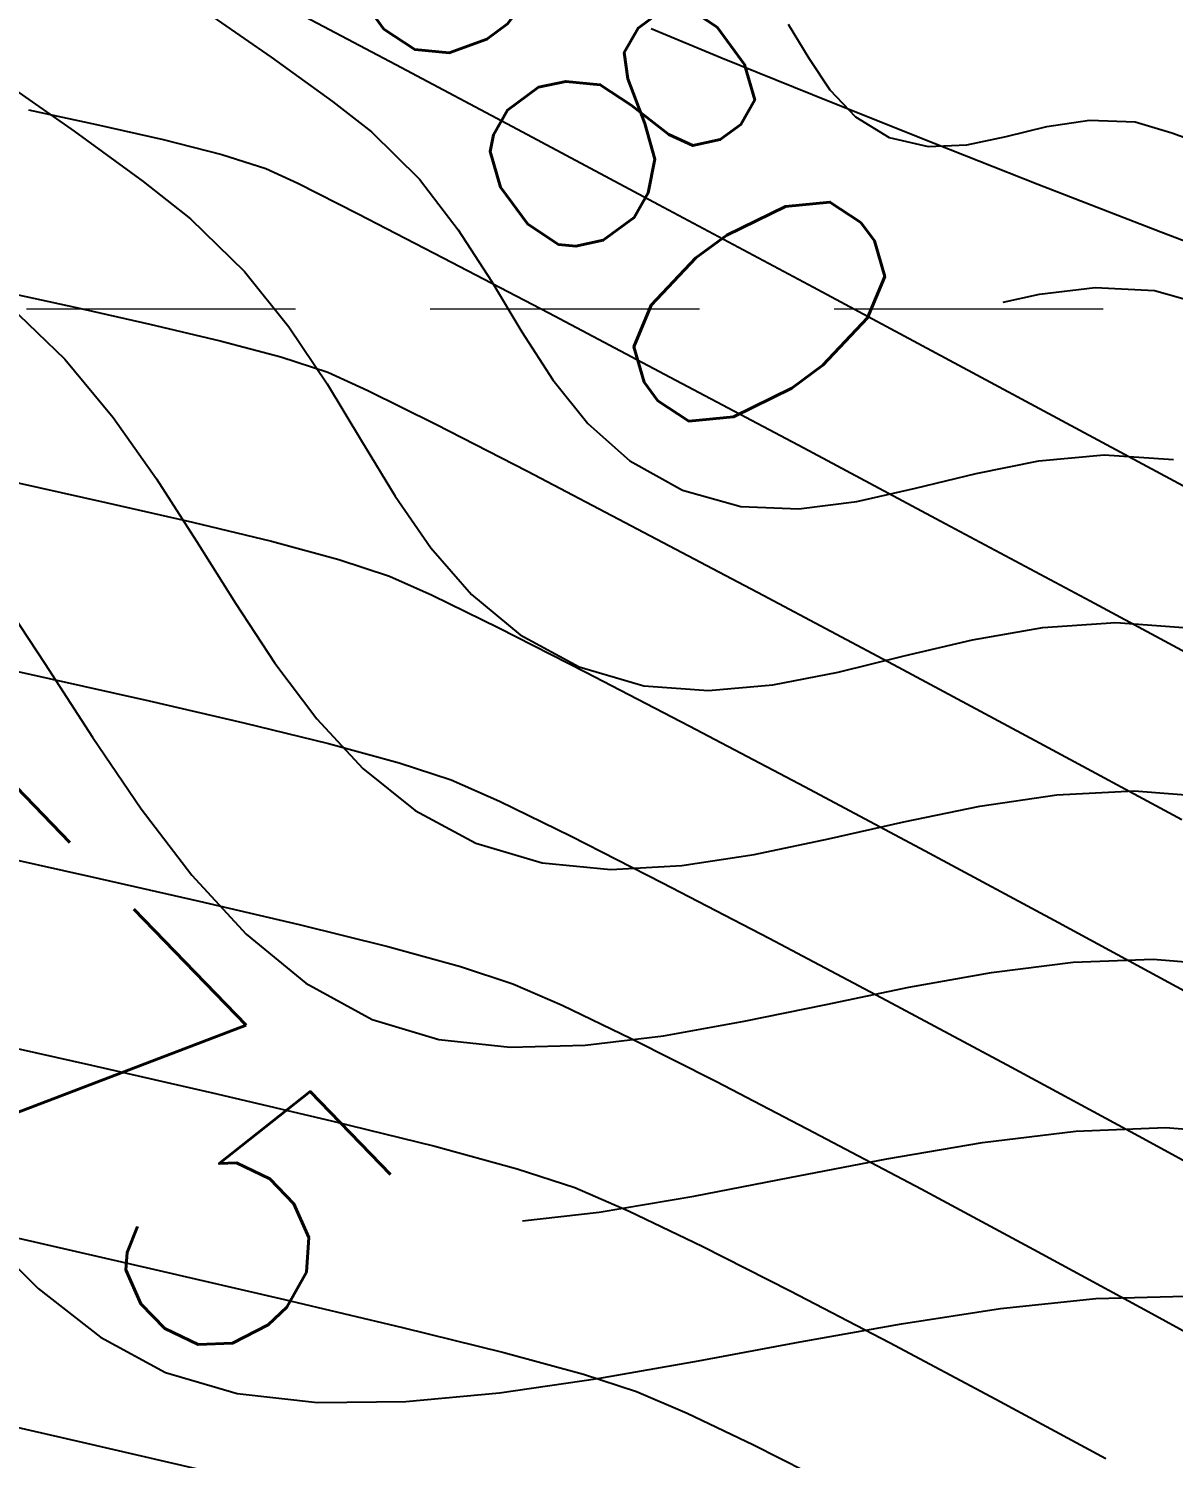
# Model space of a CAD drawing. Header units: inches. Extents: x 2547543 to 2548696, y 7125653 to 7126375.
# Drawn here: x 2547903.62 to 2547920.62, y 7125871.3 to 7125892.54 of the extents above; entities that cross this region are included whole.
import ezdxf

# ---------------------------------------------------------------- set-up
doc = ezdxf.new("R2010")
doc.units = ezdxf.units.IN
doc.header["$MEASUREMENT"] = 0
doc.linetypes.add('HIDDEN', pattern=[0.375, 0.25, -0.125])
for name, color, linetype in [('CONT-MJR', 6, 'Continuous'), ('CONT-MNR', 14, 'Continuous'), ('GRID', 254, 'HIDDEN'), ('V-TOPO-MAJR-E', 6, 'Continuous'), ('V-TOPO-MINR-E', 14, 'Continuous')]:
    doc.layers.add(name, color=color, linetype=linetype)
doc.styles.add('L80', font='simplex', dxfattribs={"height": 3.2})

msp = doc.modelspace()

# ---------------------------------------------------------------- linework, layer by layer
at = {"layer": 'CONT-MJR', "color": 35}
for points, elevation in [([(2547918.637609455, 7125888.596283348), (2547919.464375208, 7125888.694481457)], 580), ([(2547916.365709901, 7125875.754975338), (2547917.788675614, 7125875.997423543)], 575), ([(2547913.497467881, 7125875.198812639), (2547914.928235275, 7125875.475857926)], 575), ([(2547912.09462387, 7125874.962580813), (2547913.497467881, 7125875.198812639)], 575), ([(2547910.953208116, 7125874.830473962), (2547912.09462387, 7125874.962580813)], 575)]:
    msp.add_lwpolyline(points, dxfattribs=dict(at, elevation=elevation))
at = {"layer": 'CONT-MJR', "color": 35, "extrusion": (-0.05352608115931293, -0.9985664517876247, 0), "elevation": -7252053.533519438}
msp.add_lwpolyline([(2162846.002388732, 580), (2162846.880679986, 580)], dxfattribs=at)
at = {"layer": 'CONT-MJR', "color": 35, "extrusion": (0.2175081281357421, -0.9760585096165525, 0), "elevation": -6401091.189473311}
msp.add_lwpolyline([(4036855.804449054, 580), (4036856.357930745, 580)], dxfattribs=at)
at = {"layer": 'CONT-MJR', "color": 35, "extrusion": (-0.2629679546165255, -0.9648045682130663, 0), "elevation": -7545111.320362398}
msp.add_lwpolyline([(584364.822382549, 580.0000000000009), (584365.4635779168, 580.0000000000009)], dxfattribs=at)
at = {"layer": 'CONT-MJR', "color": 35, "extrusion": (0.1195465043286992, -0.9928286021780338, 0), "elevation": -6770178.840862943}
msp.add_lwpolyline([(3381519.222367124, 575.0000000000009), (3381520.61962809, 575.0000000000009)], dxfattribs=at)
at = {"layer": 'CONT-MJR', "color": 35, "extrusion": (0.0397234243634394, -0.9992107132916672, 0), "elevation": -7019039.730450711}
msp.add_lwpolyline([(2828972.340019019, 575.0000000000009), (2828973.671369277, 575.0000000000009)], dxfattribs=at)
at = {"layer": 'CONT-MJR', "color": 35, "extrusion": (-0.07961553238546526, -0.9968256452374101, 0), "elevation": -7306110.205817044}
msp.add_lwpolyline([(1972502.073865093, 575), (1972503.329994577, 575)], dxfattribs=at)
at = {"layer": 'CONT-MJR', "color": 35, "extrusion": (0.190612005128738, -0.9816654539611761, 0), "elevation": -6509562.610510511}
msp.add_lwpolyline([(3859477.477431518, 575), (3859478.941753829, 575)], dxfattribs=at)
at = {"layer": 'CONT-MNR', "color": 35}
for points, elevation in [([(2547906.015124147, 7125892.949284014), (2547907.219129288, 7125892.114258426)], 579), ([(2547914.901628904, 7125892.607487949), (2547915.206912771, 7125892.102517825)], 581), ([(2547907.219129288, 7125892.114258426), (2547908.130891945, 7125891.457441805)], 579), ([(2547915.206912771, 7125892.102517825), (2547915.520765875, 7125891.632003803)], 581), ([(2547902.992542489, 7125891.924732186), (2547904.292527327, 7125891.016370242)], 578), ([(2547915.520765875, 7125891.632003803), (2547915.900491599, 7125891.228253997)], 581), ([(2547920.058017311, 7125891.153496046), (2547920.601433018, 7125890.989673638)], 581), ([(2547917.556043125, 7125890.815206915), (2547918.139210716, 7125890.938351728)], 581), ([(2547905.315942243, 7125890.270099534), (2547906.020377201, 7125889.714929616)], 578), ([(2547906.020377201, 7125889.714929616), (2547906.821602189, 7125888.934376481)], 578), ([(2547906.821602189, 7125888.934376481), (2547907.484141421, 7125888.108462953)], 578), ([(2547910.491064175, 7125888.78833721), (2547910.943358803, 7125888.035424131)], 579), ([(2547903.331317818, 7125888.422718139), (2547904.152907265, 7125887.629885227)], 577), ([(2547904.871566682, 7125886.764979673), (2547905.515159734, 7125885.854588823)], 577), ([(2547917.693616442, 7125885.933410715), (2547918.62461606, 7125886.119145052)], 579), ([(2547919.598356969, 7125886.208686939), (2547920.62479747, 7125886.141443891)], 579), ([(2547916.795399811, 7125885.712076415), (2547917.693616442, 7125885.933410715)], 579), ([(2547914.197864802, 7125885.440398579), (2547915.057482294, 7125885.404977862)], 579), ([(2547906.111550087, 7125884.92530003), (2547906.688601408, 7125884.003700642)], 577), ([(2547918.683162388, 7125883.644086459), (2547919.770464628, 7125883.720254989)], 578), ([(2547919.770464628, 7125883.720254989), (2547920.90818755, 7125883.635417813)], 578), ([(2547915.641788471, 7125882.98042147), (2547916.627023439, 7125883.221082214)], 578), ([(2547904.567496635, 7125882.013065757), (2547905.288527441, 7125880.952671796)], 576), ([(2547918.893412694, 7125881.159157852), (2547920.041804465, 7125881.219816396)], 577), ([(2547920.041804465, 7125881.219816396), (2547921.19157763, 7125881.129391735)], 577), ([(2547913.318880798, 7125880.108240195), (2547914.397491582, 7125880.273476277)], 577), ([(2547911.245443827, 7125880.148913834), (2547912.266801013, 7125880.052256304)], 577), ([(2547912.266801013, 7125880.052256304), (2547913.318880798, 7125880.108240195)], 577), ([(2547906.849846179, 7125879.090905704), (2547907.735952601, 7125878.363515476)], 576), ([(2547920.324088572, 7125878.718209792), (2547921.47496771, 7125878.623365658)], 576), ([(2547915.465397971, 7125878.047169677), (2547916.694509223, 7125878.301005861)], 576), ([(2547913.049810778, 7125877.581804028), (2547914.246525572, 7125877.795521342)], 576), ([(2547909.71179956, 7125877.525669915), (2547910.77052902, 7125877.411135143)], 576), ([(2547910.77052902, 7125877.411135143), (2547911.887172343, 7125877.441760904)], 576), ([(2547911.887172343, 7125877.441760904), (2547913.049810778, 7125877.581804028)], 576), ([(2547902.868158586, 7125874.718167786), (2547903.760163019, 7125873.828693973)], 574), ([(2547918.057444511, 7125873.528318251), (2547919.4734017, 7125873.675791992)], 574), ([(2547919.4734017, 7125873.675791992), (2547920.809448004, 7125873.714143106)], 574), ([(2547907.910425984, 7125872.133448028), (2547909.218363843, 7125872.147153651)], 574), ([(2547909.218363843, 7125872.147153651), (2547910.613239698, 7125872.276143273)], 574)]:
    msp.add_lwpolyline(points, dxfattribs=dict(at, elevation=elevation))
at = {"layer": 'CONT-MNR', "color": 35, "extrusion": (-0.6142138565351535, -0.7891396191043851, 0), "elevation": -7188283.749677237}
msp.add_lwpolyline([(-2366166.0214012, 579.0000000000009), (-2366165.288267767, 579.0000000000009)], dxfattribs=at)
at = {"layer": 'CONT-MNR', "color": 35, "extrusion": (0.5181630776211968, 0.8552818395067965, 0), "elevation": 7414881.302345133}
msp.add_lwpolyline([(1513187.531344911, 581), (1513186.943349579, 581)], dxfattribs=at)
at = {"layer": 'CONT-MNR', "color": 35, "extrusion": (0.5891879636587535, 0.8079960046186192, 0), "elevation": 7258886.01228644}
msp.add_lwpolyline([(2139792.728676679, 578.0000000000005), (2139791.462067796, 578.0000000000005)], dxfattribs=at)
at = {"layer": 'CONT-MNR', "color": 35, "extrusion": (0.7035245656794523, 0.7106709403694076, 0), "elevation": 6856680.031212132}
msp.add_lwpolyline([(3202514.69736735, 579.0000000000009), (3202513.694212916, 579.0000000000009)], dxfattribs=at)
at = {"layer": 'CONT-MNR', "color": 35, "extrusion": (0.234238193784932, -0.972179236855207, 0), "elevation": -6330823.471519637}
msp.add_lwpolyline([(4146188.934655336, 581.0000000000009), (4146189.555425356, 581.0000000000009)], dxfattribs=at)
at = {"layer": 'CONT-MNR', "color": 35, "extrusion": (0.1488804637898494, -0.9888552004726068, 0), "elevation": -6667139.132063653}
msp.add_lwpolyline([(3580428.668576953, 581), (3580429.311400709, 581)], dxfattribs=at)
at = {"layer": 'CONT-MNR', "color": 35, "extrusion": (-0.03817965297093571, -0.9992708912497247, 0), "elevation": -7217974.307515313}
msp.add_lwpolyline([(2273997.615715714, 581.0000000000009), (2273998.295858869, 581.0000000000009)], dxfattribs=at)
at = {"layer": 'CONT-MNR', "color": 35, "extrusion": (-0.2310915385684326, -0.9729320124253671, 0), "elevation": -7521809.318402879}
msp.add_lwpolyline([(832216.3366449459, 581), (832216.9307117236, 581)], dxfattribs=at)
at = {"layer": 'CONT-MNR', "color": 35, "extrusion": (0.0502514581166894, -0.9987365973854903, 0), "elevation": -6988851.373767994}
msp.add_lwpolyline([(2902784.338795576, 581.0000000000009), (2902784.914185738, 581.0000000000009)], dxfattribs=at)
at = {"layer": 'CONT-MNR', "color": 35, "extrusion": (-0.337121102659369, -0.9414612908355453, 0), "elevation": -7567708.332135146}
msp.add_lwpolyline([(-3519.609497631434, 581), (-3518.427599105518, 581)], dxfattribs=at)
at = {"layer": 'CONT-MNR', "color": 35, "extrusion": (0.7916546366789713, 0.6109688504536759, 0), "elevation": 6370761.313944567}
msp.add_lwpolyline([(4084550.806734054, 579.0000000000009), (4084549.86103316, 579.0000000000009)], dxfattribs=at)
at = {"layer": 'CONT-MNR', "color": 35, "extrusion": (0.8414154801080446, 0.5403887395519537, 0), "elevation": 5994601.389628032}
msp.add_lwpolyline([(4618971.905737075, 579.0000000000009), (4618970.997277919, 579.0000000000009)], dxfattribs=at)
at = {"layer": 'CONT-MNR', "color": 35, "extrusion": (0.8314811765670569, 0.5555529254847487, 0), "elevation": 6077345.098031493}
msp.add_lwpolyline([(4509544.371830723, 578), (4509543.352681416, 578)], dxfattribs=at)
at = {"layer": 'CONT-MNR', "color": 35, "extrusion": (0.8396968685563073, 0.5430554013512172, 0), "elevation": 6009224.827559823}
msp.add_lwpolyline([(4599929.069075627, 579), (4599928.218491357, 579)], dxfattribs=at)
at = {"layer": 'CONT-MNR', "color": 35, "extrusion": (0.7691368278127722, 0.6390841416449841, 0), "elevation": 6513728.697141891}
msp.add_lwpolyline([(3852457.468445767, 577), (3852456.343931216, 577)], dxfattribs=at)
at = {"layer": 'CONT-MNR', "color": 35, "extrusion": (0.8551770537823413, 0.518335997866398, 0), "elevation": 5872516.383936636}
msp.add_lwpolyline([(4773222.811756892, 578), (4773221.823630584, 578)], dxfattribs=at)
at = {"layer": 'CONT-MNR', "color": 35, "extrusion": (0.780223022178725, 0.6255014273862985, 0), "elevation": 6445191.827664899}
msp.add_lwpolyline([(3966059.120592638, 579), (3966058.289610745, 579)], dxfattribs=at)
at = {"layer": 'CONT-MNR', "color": 35, "extrusion": (-0.6636417337617825, -0.7480505659443455, 0), "elevation": -7021424.245888073}
msp.add_lwpolyline([(-2823068.828640855, 579), (-2823067.99194266, 579)], dxfattribs=at)
at = {"layer": 'CONT-MNR', "color": 35, "extrusion": (0.8532128567848746, 0.5215628639167029, 0), "elevation": 5890506.070542563}
msp.add_lwpolyline([(4751003.419288258, 578), (4751002.459654377, 578)], dxfattribs=at)
at = {"layer": 'CONT-MNR', "color": 35, "extrusion": (-0.486934164653862, -0.8734386751757937, 0), "elevation": -7464690.199591818}
msp.add_lwpolyline([(-1244392.041116401, 579), (-1244391.147806998, 579)], dxfattribs=at)
at = {"layer": 'CONT-MNR', "color": 35, "extrusion": (0.09157023872468446, -0.9957986198925486, 0), "elevation": -6862634.046248951}
msp.add_lwpolyline([(3189732.943046222, 579.0000000000009), (3189733.920895447, 579.0000000000009)], dxfattribs=at)
at = {"layer": 'CONT-MNR', "color": 35, "extrusion": (0.8415941234978376, 0.5401104806369775, 0), "elevation": 5993067.942672372}
msp.add_lwpolyline([(4620953.187527791, 577.0000000000005), (4620952.083327124, 577.0000000000005)], dxfattribs=at)
at = {"layer": 'CONT-MNR', "color": 35, "extrusion": (0.2188528656387506, -0.975757871196388, 0), "elevation": -6395520.180722089}
msp.add_lwpolyline([(4045669.47942645, 579), (4045670.376566995, 579)], dxfattribs=at)
at = {"layer": 'CONT-MNR', "color": 35, "extrusion": (0.8226764637282169, 0.5685098381098043, 0), "elevation": 6147240.885159226}
msp.add_lwpolyline([(4413786.995151389, 578), (4413786.060822326, 578)], dxfattribs=at)
at = {"layer": 'CONT-MNR', "color": 35, "extrusion": (-0.269139105294408, -0.9631013145050347, 0), "elevation": -7548692.982240414}
msp.add_lwpolyline([(536044.1814785036, 579.0000000000009), (536045.0813503088, 579.0000000000009)], dxfattribs=at)
at = {"layer": 'CONT-MNR', "color": 35, "extrusion": (0.1273640794070678, -0.9918560335435734, 0), "elevation": -6743339.577563745}
msp.add_lwpolyline([(3434746.757285601, 579), (3434747.626893224, 579)], dxfattribs=at)
at = {"layer": 'CONT-MNR', "color": 35, "extrusion": (0.7545366477126667, 0.6562579121492793, 0), "elevation": 6598909.463724256}
msp.add_lwpolyline([(3704655.419934911, 578), (3704654.499292236, 578)], dxfattribs=at)
at = {"layer": 'CONT-MNR', "color": 35, "extrusion": (0.8341845349490129, 0.5514854138160856, 0), "elevation": 6055242.5889266}
msp.add_lwpolyline([(4539170.991993065, 576.0000000000009), (4539169.676406828, 576.0000000000009)], dxfattribs=at)
at = {"layer": 'CONT-MNR', "color": 35, "extrusion": (0.8346340472022418, 0.5508048722104827, 0), "elevation": 6051541.29944611}
msp.add_lwpolyline([(4544105.987883048, 577), (4544104.924755279, 577)], dxfattribs=at)
at = {"layer": 'CONT-MNR', "color": 35, "extrusion": (-0.6384122876312269, -0.7696945829362863, 0), "elevation": -7111371.594962504}
msp.add_lwpolyline([(-2588139.313853924, 578.0000000000009), (-2588138.379040643, 578.0000000000009)], dxfattribs=at)
at = {"layer": 'CONT-MNR', "color": 35, "extrusion": (0.1734752857680436, -0.984838222870993, 0), "elevation": -6575841.66275225}
msp.add_lwpolyline([(3745451.348283265, 578), (3745452.409453175, 578)], dxfattribs=at)
at = {"layer": 'CONT-MNR', "color": 35, "extrusion": (-0.476215962154285, -0.8793283558429517, 0), "elevation": -7479347.303909007}
msp.add_lwpolyline([(-1153009.166577483, 578), (-1153008.168997568, 578)], dxfattribs=at)
at = {"layer": 'CONT-MNR', "color": 35, "extrusion": (0.2299708326594344, -0.9731975216398399, 0), "elevation": -6348945.381988735}
msp.add_lwpolyline([(4118371.44455032, 578.0000000000009), (4118372.48345377, 578.0000000000009)], dxfattribs=at)
at = {"layer": 'CONT-MNR', "color": 35, "extrusion": (0.8389653237618959, 0.5441848817498491, 0), "elevation": 6015400.841027794}
msp.add_lwpolyline([(4591838.072463345, 576), (4591836.764407729, 576)], dxfattribs=at)
at = {"layer": 'CONT-MNR', "color": 35, "extrusion": (0.7990149487772125, 0.6013111604074454, 0), "elevation": 6320689.045802994}
msp.add_lwpolyline([(4161602.053579018, 577), (4161601.019232251, 577)], dxfattribs=at)
at = {"layer": 'CONT-MNR', "color": 35, "extrusion": (-0.2819202122691884, -0.959437853075485, 0), "elevation": -7555149.780481481}
msp.add_lwpolyline([(435632.5570440337, 578.0000000000009), (435633.5617293075, 578.0000000000009)], dxfattribs=at)
at = {"layer": 'CONT-MNR', "color": 35, "extrusion": (0.1920129319084831, -0.9813923955176687, 0), "elevation": -6504054.615699124}
msp.add_lwpolyline([(3868765.732822111, 578), (3868766.718779214, 578)], dxfattribs=at)
at = {"layer": 'CONT-MNR', "color": 35, "extrusion": (-0.07568350804844809, -0.9971318902780517, 0), "elevation": -7298279.940984009}
msp.add_lwpolyline([(2001293.259031452, 578), (2001294.218743872, 578)], dxfattribs=at)
at = {"layer": 'CONT-MNR', "color": 35, "extrusion": (0.08824349190321704, -0.9960989339100443, 0), "elevation": -6873247.363466694}
msp.add_lwpolyline([(3166786.909083927, 578), (3166787.871022278, 578)], dxfattribs=at)
at = {"layer": 'CONT-MNR', "color": 35, "extrusion": (0.7327957826864581, 0.680448632063392, 0), "elevation": 6715893.017386567}
msp.add_lwpolyline([(3488096.047420038, 577), (3488095.038943883, 577)], dxfattribs=at)
at = {"layer": 'CONT-MNR', "color": 35, "extrusion": (-0.6261007181863617, -0.7797421950148153, 0), "elevation": -7151597.915211457}
msp.add_lwpolyline([(-2474807.726032417, 577.0000000000009), (-2474806.727841147, 577.0000000000009)], dxfattribs=at)
at = {"layer": 'CONT-MNR', "color": 35, "extrusion": (0.1457405105545282, -0.9893228510366601, 0), "elevation": -6678462.064148972}
msp.add_lwpolyline([(3559242.786975269, 577), (3559243.942127777, 577)], dxfattribs=at)
at = {"layer": 'CONT-MNR', "color": 35, "extrusion": (0.7948034422496553, 0.6068669443857518, 0), "elevation": 6349545.493652273}
msp.add_lwpolyline([(4117435.213211852, 576.0000000000005), (4117433.972170839, 576.0000000000005)], dxfattribs=at)
at = {"layer": 'CONT-MNR', "color": 35, "extrusion": (-0.4745829489026044, -0.8802107841937112, 0), "elevation": -7481471.575828962}
msp.add_lwpolyline([(-1139124.28693622, 577), (-1139123.266372549, 577)], dxfattribs=at)
at = {"layer": 'CONT-MNR', "color": 35, "extrusion": (0.2011398372327431, -0.9795625380127527, 0), "elevation": -6467758.307293224}
msp.add_lwpolyline([(3929142.164355941, 577), (3929143.321050009, 577)], dxfattribs=at)
at = {"layer": 'CONT-MNR', "color": 35, "extrusion": (0.2209848893185554, -0.9752772317104844, 0), "elevation": -6386658.187585738}
msp.add_lwpolyline([(4059635.888553352, 577.0000000000009), (4059637.036019879, 577.0000000000009)], dxfattribs=at)
at = {"layer": 'CONT-MNR', "color": 35, "extrusion": (-0.2844535268589711, -0.9586898304756823, 0), "elevation": -7556271.171842363}
msp.add_lwpolyline([(415673.8306797089, 577), (415674.8596287565, 577)], dxfattribs=at)
at = {"layer": 'CONT-MNR', "color": 35, "extrusion": (0.2054316691446792, -0.9786714613763045, 0), "elevation": -6450473.353321153}
msp.add_lwpolyline([(3957452.585560189, 577.0000000000005), (3957453.710503773, 577.0000000000005)], dxfattribs=at)
at = {"layer": 'CONT-MNR', "color": 35, "extrusion": (0.7347504577838865, 0.6783375006487327, 0), "elevation": 6705826.73676522}
msp.add_lwpolyline([(3507403.351146142, 576), (3507402.159745147, 576)], dxfattribs=at)
at = {"layer": 'CONT-MNR', "color": 35, "extrusion": (0.03863150575758641, -0.9992535247688155, 0), "elevation": -7022129.427576326}
msp.add_lwpolyline([(2821300.600202987, 576.0000000000009), (2821301.789405994, 576.0000000000009)], dxfattribs=at)
at = {"layer": 'CONT-MNR', "color": 35, "extrusion": (0.1766428308488997, -0.9842750176194085, 0), "elevation": -6563752.772591022}
msp.add_lwpolyline([(3766586.064755274, 576), (3766587.311796324, 576)], dxfattribs=at)
at = {"layer": 'CONT-MNR', "color": 35, "extrusion": (0.1234336320934607, -0.9923528296267494, 0), "elevation": -6756886.950794211}
msp.add_lwpolyline([(3408006.627233637, 576.0000000000009), (3408007.850420253, 576.0000000000009)], dxfattribs=at)
at = {"layer": 'CONT-MNR', "color": 35, "extrusion": (0.481635477058083, 0.876371649038827, 0), "elevation": 7472080.530189669}
msp.add_lwpolyline([(1199161.720914084, 576.0000000000009), (1199160.594736488, 576.0000000000009)], dxfattribs=at)
at = {"layer": 'CONT-MNR', "color": 35, "extrusion": (0.202195554554584, -0.9793451678128424, 0), "elevation": -6463517.051434898}
msp.add_lwpolyline([(3936108.317889953, 576.0000000000009), (3936109.562468922, 576.0000000000009)], dxfattribs=at)
at = {"layer": 'CONT-MNR', "color": 35, "extrusion": (-0.286253827864049, -0.95815382169732, 0), "elevation": -7557035.692222285}
msp.add_lwpolyline([(401478.6770013703, 576.0000000000009), (401479.7090870538, 576.0000000000009)], dxfattribs=at)
at = {"layer": 'CONT-MNR', "color": 35, "extrusion": (0.616233812613453, 0.7875632598032287, 0), "elevation": 7182180.869770153}
msp.add_lwpolyline([(2384569.00663962, 574.0000000000009), (2384567.831696681, 574.0000000000009)], dxfattribs=at)
at = {"layer": 'CONT-MNR', "color": 35, "extrusion": (0.1507920471136906, -0.9885655054306026, 0), "elevation": -6660186.986396492}
msp.add_lwpolyline([(3593307.470002601, 574.0000000000009), (3593308.959061759, 574.0000000000009)], dxfattribs=at)
at = {"layer": 'CONT-MNR', "color": 35, "extrusion": (0.176376970315697, -0.9843226931968275, 0), "elevation": -6564764.993803994}
msp.add_lwpolyline([(3764810.531336974, 574.0000000000009), (3764812.059567814, 574.0000000000009)], dxfattribs=at)
at = {"layer": 'CONT-MNR', "color": 35, "extrusion": (-0.477490271035467, -0.8786370360202649, 0), "elevation": -7477655.722584344}
msp.add_lwpolyline([(-1163851.659171597, 574), (-1163850.560650226, 574)], dxfattribs=at)
at = {"layer": 'CONT-MNR', "color": 35, "extrusion": (0.183576739221218, -0.9830053818860328, 0), "elevation": -6537033.600881611}
msp.add_lwpolyline([(3812757.234249906, 574.0000000000005), (3812758.773078223, 574.0000000000005)], dxfattribs=at)
at = {"layer": 'CONT-MNR', "color": 35, "extrusion": (0.1732517570117988, -0.9848775704077765, 0), "elevation": -6576681.740320351}
msp.add_lwpolyline([(3743951.379164026, 574), (3743952.899398854, 574)], dxfattribs=at)
at = {"layer": 'CONT-MNR', "color": 35, "extrusion": (-0.2825986971515531, -0.9592382271199604, 0), "elevation": -7555444.197792868}
msp.add_lwpolyline([(430286.1920423962, 574), (430287.2997497139, 574)], dxfattribs=at)
at = {"layer": 'CONT-MNR', "color": 35, "extrusion": (0.1440368617771878, -0.9895723230008907, 0), "elevation": -6684572.93289091}
msp.add_lwpolyline([(3547730.104422975, 574.0000000000005), (3547731.577764804, 574.0000000000005)], dxfattribs=at)
at = {"layer": 'CONT-MNR', "color": 35, "extrusion": (-0.1109384598711192, -0.9938272778111015, 0), "elevation": -7364547.083890742}
msp.add_lwpolyline([(1741645.898408809, 574.0000000000009), (1741647.103008778, 574.0000000000009)], dxfattribs=at)
at = {"layer": 'GRID', "color": 252, "linetype": 'HIDDEN', "lineweight": 0, "ltscale": 16}
msp.add_line((2547561.583313602, 7125888.376313471), (2548677.583313586, 7125888.376313471), dxfattribs=at)
at = {"layer": 'V-TOPO-MAJR-E', "color": 35, "extrusion": (-0.382412741648947, -0.9239916098236692, 0), "elevation": -7558619.263850803}
msp.add_lwpolyline([(-370781.9919756926, 580), (-370780.8711404842, 580)], dxfattribs=at)
at = {"layer": 'V-TOPO-MAJR-E', "color": 35, "extrusion": (-0.3762879816370663, -0.9265027549206225, 0), "elevation": -7560908.051707927}
msp.add_lwpolyline([(-320738.3105873927, 580.0000000000009), (-320736.8439969546, 580.0000000000009)], dxfattribs=at)
at = {"layer": 'V-TOPO-MAJR-E', "color": 35, "extrusion": (-0.3715333927088296, -0.9284195916191486, 0), "elevation": -7562452.932470551}
msp.add_lwpolyline([(-281972.221409257, 580.0000000000005), (-281970.5002227616, 580.0000000000005)], dxfattribs=at)
at = {"layer": 'V-TOPO-MAJR-E', "color": 35}
for points, elevation in [([(2547916.858536156, 7125890.919794907), (2547918.611728026, 7125890.228319538)], 580), ([(2547920.436153931, 7125889.520467847), (2547922.247839296, 7125888.831860621)], 580), ([(2547903.921507434, 7125882.885562624), (2547905.406092375, 7125882.5533376)], 575), ([(2547908.072408868, 7125881.920328082), (2547909.122236484, 7125881.63469994)], 575), ([(2547909.122236484, 7125881.63469994), (2547909.895241056, 7125881.379760443)], 575), ([(2547909.895241056, 7125881.379760443), (2547910.610698626, 7125881.064836454)], 575), ([(2547918.217296791, 7125877.112749559), (2547920.104978485, 7125876.092385828)], 575)]:
    msp.add_lwpolyline(points, dxfattribs=dict(at, elevation=elevation))
at = {"layer": 'V-TOPO-MAJR-E', "color": 35, "extrusion": (-0.3617149673932536, -0.9322887333673499, 0), "elevation": -7565007.472636666}
msp.add_lwpolyline([(-202145.3363334881, 580), (-202143.3794012214, 580)], dxfattribs=at)
at = {"layer": 'V-TOPO-MAJR-E', "color": 35, "extrusion": (-0.2168068041894805, -0.976214530550096, 0), "elevation": -7508793.322488353}
msp.add_lwpolyline([(942359.4010846401, 575), (942360.9351737828, 575)], dxfattribs=at)
at = {"layer": 'V-TOPO-MAJR-E', "color": 35, "extrusion": (-0.2247920877999535, -0.9744067514454825, 0), "elevation": -7516257.045732029}
msp.add_lwpolyline([(880854.2131588315, 575.0000000000009), (880855.6556958407, 575.0000000000009)], dxfattribs=at)
at = {"layer": 'V-TOPO-MAJR-E', "color": 35, "extrusion": (-0.2378658768791849, -0.9712980101989793, 0), "elevation": -7527415.317978639}
msp.add_lwpolyline([(779772.5914317691, 575), (779773.8893842818, 575)], dxfattribs=at)
at = {"layer": 'V-TOPO-MAJR-E', "color": 35, "extrusion": (-0.4379599150605409, -0.8989945009843853, 0), "elevation": -7522010.606600151}
msp.add_lwpolyline([(-830292.6378694586, 575), (-830291.4501063051, 575)], dxfattribs=at)
at = {"layer": 'V-TOPO-MAJR-E', "color": 35, "extrusion": (-0.4533559135769653, -0.8913295774430441, 0), "elevation": -7506618.921482758}
msp.add_lwpolyline([(-959531.044605583, 575.0000000000009), (-959529.5217773975, 575.0000000000009)], dxfattribs=at)
at = {"layer": 'V-TOPO-MAJR-E', "color": 35, "extrusion": (-0.4621284576031419, -0.8868129953227687, 0), "elevation": -7496785.97922349}
msp.add_lwpolyline([(-1033549.474985804, 575.0000000000005), (-1033547.688695621, 575.0000000000005)], dxfattribs=at)
at = {"layer": 'V-TOPO-MAJR-E', "color": 35, "extrusion": (0.4679169192146539, 0.8837724575436073, 0), "elevation": 7489867.980793716}
msp.add_lwpolyline([(1082542.596561907, 575.0000000000009), (1082540.618583114, 575.0000000000009)], dxfattribs=at)
at = {"layer": 'V-TOPO-MAJR-E', "color": 35, "extrusion": (-0.4721483037461519, -0.8815191315392035, 0), "elevation": -7484592.268266677}
msp.add_lwpolyline([(-1118434.235171593, 575), (-1118432.137343848, 575)], dxfattribs=at)
at = {"layer": 'V-TOPO-MAJR-E', "color": 35, "extrusion": (-0.4784223019502633, -0.8781298884542145, 0), "elevation": -7476426.579954484}
msp.add_lwpolyline([(-1171773.245956567, 575), (-1171771.124058198, 575)], dxfattribs=at)
at = {"layer": 'V-TOPO-MINR-E', "color": 35, "extrusion": (-0.4671353443480577, -0.884185823263878, 0), "elevation": -7490831.073057507}
msp.add_lwpolyline([(-1075932.56014554, 579), (-1075930.938563727, 579)], dxfattribs=at)
at = {"layer": 'V-TOPO-MINR-E', "color": 35, "extrusion": (-0.4694402359107459, -0.8829642489410675, 0), "elevation": -7487998.920470627}
msp.add_lwpolyline([(-1095467.807228167, 579.0000000000009), (-1095465.760415233, 579.0000000000009)], dxfattribs=at)
at = {"layer": 'V-TOPO-MINR-E', "color": 35, "extrusion": (-0.2137397362158925, -0.9768906413526341, 0), "elevation": -7505804.803482173}
msp.add_lwpolyline([(965937.0632142273, 578.0000000000009), (965938.0941757648, 578.0000000000009)], dxfattribs=at)
at = {"layer": 'V-TOPO-MINR-E', "color": 35, "extrusion": (-0.221123877669196, -0.9752457283805649, 0), "elevation": -7512897.420896308}
msp.add_lwpolyline([(909128.4248364177, 578), (909129.4409009677, 578)], dxfattribs=at)
at = {"layer": 'V-TOPO-MINR-E', "color": 35, "extrusion": (-0.4707819068160727, -0.8822496223941514, 0), "elevation": -7486325.027450867}
msp.add_lwpolyline([(-1106847.165860835, 579), (-1106844.789074243, 579)], dxfattribs=at)
at = {"layer": 'V-TOPO-MINR-E', "color": 35}
for points, elevation in [([(2547905.614023172, 7125890.890215235), (2547906.487462691, 7125890.669871934)], 578), ([(2547906.487462691, 7125890.669871934), (2547907.142180088, 7125890.462512986)], 578), ([(2547904.304189958, 7125888.4012848), (2547905.41948985, 7125888.152011243)], 577), ([(2547905.41948985, 7125888.152011243), (2547906.462520022, 7125887.903988451)], 577), ([(2547911.026421824, 7125885.965514262), (2547912.670064191, 7125885.10722357)], 577), ([(2547920.16468866, 7125886.076207055), (2547922.581967792, 7125884.777555701)], 579), ([(2547912.670064191, 7125885.10722357), (2547914.530478064, 7125884.1248466)], 577), ([(2547908.977554067, 7125884.407344624), (2547909.610324586, 7125884.126427346)], 576), ([(2547909.610324586, 7125884.126427346), (2547910.602074197, 7125883.64084418)], 576), ([(2547914.530478064, 7125884.1248466), (2547916.541289108, 7125883.054477337)], 577), ([(2547913.430597957, 7125882.183495616), (2547915.151415735, 7125881.275637934)], 576), ([(2547902.9113071, 7125880.305957869), (2547904.555004532, 7125879.938842038)], 574), ([(2547916.999299865, 7125880.290929795), (2547918.916272162, 7125879.261325059)], 576), ([(2547904.555004532, 7125879.938842038), (2547906.151454241, 7125879.577902427)], 574), ([(2547918.916272162, 7125879.261325059), (2547920.844354441, 7125878.218777582)], 576), ([(2547908.952240931, 7125878.905805879), (2547910.03139313, 7125878.610275952)], 574), ([(2547910.812928045, 7125878.352176262), (2547911.542956049, 7125878.035206849)], 574), ([(2547904.548264805, 7125877.141866334), (2547906.410994939, 7125876.717162427)], 573), ([(2547908.136788579, 7125876.312437893), (2547909.649452176, 7125875.938337887)], 573), ([(2547909.649452176, 7125875.938337887), (2547910.872792177, 7125875.605507564)], 573), ([(2547912.538188019, 7125874.975966795), (2547913.623950107, 7125874.454755188)], 573), ([(2547903.465871876, 7125874.573441491), (2547905.49315994, 7125874.109497486)], 572), ([(2547913.623950107, 7125874.454755188), (2547914.93146529, 7125873.793724607)], 573), ([(2547909.171000293, 7125873.24822678), (2547910.675203333, 7125872.874119269)], 572), ([(2547911.858695452, 7125872.553176444), (2547912.648302023, 7125872.297007901)], 572), ([(2547917.986010923, 7125872.183275913), (2547919.620169362, 7125871.299392494)], 573), ([(2547913.398289749, 7125871.974820169), (2547914.384937462, 7125871.503509538)], 572), ([(2547904.410490195, 7125871.542511852), (2547906.505288126, 7125871.05787889)], 571)]:
    msp.add_lwpolyline(points, dxfattribs=dict(at, elevation=elevation))
at = {"layer": 'V-TOPO-MINR-E', "color": 35, "extrusion": (-0.4220331917675106, -0.906580379804531, 0), "elevation": -7535493.865492007}
msp.add_lwpolyline([(-697479.671415716, 578), (-697479.1499882219, 578)], dxfattribs=at)
at = {"layer": 'V-TOPO-MINR-E', "color": 35, "extrusion": (-0.450057388283149, -0.8929996345193826, 0), "elevation": -7510122.028882862}
msp.add_lwpolyline([(-931778.9828195958, 578), (-931777.9758341745, 578)], dxfattribs=at)
at = {"layer": 'V-TOPO-MINR-E', "color": 35, "extrusion": (-0.4591141687096778, -0.8883772735105404, 0), "elevation": -7500259.441727109}
msp.add_lwpolyline([(-1008092.947968902, 578), (-1008091.52555146, 578)], dxfattribs=at)
at = {"layer": 'V-TOPO-MINR-E', "color": 35, "extrusion": (-0.4716732689038263, -0.8817733991233682, 0), "elevation": -7485202.625869814}
msp.add_lwpolyline([(-1114409.912648674, 579), (-1114407.301151277, 579)], dxfattribs=at)
at = {"layer": 'V-TOPO-MINR-E', "color": 35, "extrusion": (-0.4637234391463484, -0.885980006538682, 0), "elevation": -7494920.788269787}
msp.add_lwpolyline([(-1047044.69563948, 578.0000000000009), (-1047042.92818077, 578.0000000000009)], dxfattribs=at)
at = {"layer": 'V-TOPO-MINR-E', "color": 35, "extrusion": (-0.4723225565417158, -0.8814257782603693, 0), "elevation": -7484379.848183023}
msp.add_lwpolyline([(-1119919.761098764, 579), (-1119917.010155582, 579)], dxfattribs=at)
at = {"layer": 'V-TOPO-MINR-E', "color": 35, "extrusion": (-0.2135343404415974, -0.97693555849512, 0), "elevation": -7505598.830186575}
msp.add_lwpolyline([(967515.2885511294, 577.0000000000009), (967516.4345771582, 577.0000000000009)], dxfattribs=at)
at = {"layer": 'V-TOPO-MINR-E', "color": 35, "extrusion": (-0.4666277177104124, -0.8844538275480365, 0), "elevation": -7491445.251529995}
msp.add_lwpolyline([(-1071627.061631347, 578.0000000000009), (-1071625.019572381, 578.0000000000009)], dxfattribs=at)
at = {"layer": 'V-TOPO-MINR-E', "color": 35, "extrusion": (0.2578835636710943, 0.9661760023868823, 0), "elevation": 7541925.086987876}
msp.add_lwpolyline([(-624076.7134120117, 577), (-624077.6478012106, 577)], dxfattribs=at)
at = {"layer": 'V-TOPO-MINR-E', "color": 35, "extrusion": (-0.3120083347901931, -0.9500793645909014, 0), "elevation": -7565127.157281088}
msp.add_lwpolyline([(197377.8670225642, 577), (197378.5980800525, 577)], dxfattribs=at)
at = {"layer": 'V-TOPO-MINR-E', "color": 35, "extrusion": (-0.4125036283604034, -0.9109559575465228, 0), "elevation": -7542390.931078192}
msp.add_lwpolyline([(-618422.3957792232, 577.0000000000009), (-618421.7425293578, 577.0000000000009)], dxfattribs=at)
at = {"layer": 'V-TOPO-MINR-E', "color": 35, "extrusion": (-0.4728325631777301, -0.8811522951220055, 0), "elevation": -7483730.493069754}
msp.add_lwpolyline([(-1124248.072545338, 579.0000000000009), (-1124245.277422429, 579.0000000000009)], dxfattribs=at)
at = {"layer": 'V-TOPO-MINR-E', "color": 35, "extrusion": (-0.46872892792063, -0.8833420583954876, 0), "elevation": -7488876.610899633}
msp.add_lwpolyline([(-1089430.698101202, 578.0000000000009), (-1089428.451899207, 578.0000000000009)], dxfattribs=at)
at = {"layer": 'V-TOPO-MINR-E', "color": 35, "extrusion": (-0.444623203596521, -0.8957177048733417, 0), "elevation": -7515642.605667709}
msp.add_lwpolyline([(-886127.8873367598, 577.0000000000009), (-886126.7586593279, 577.0000000000009)], dxfattribs=at)
at = {"layer": 'V-TOPO-MINR-E', "color": 35, "extrusion": (-0.4565340519166834, -0.8897059398703231, 0), "elevation": -7503151.215172162}
msp.add_lwpolyline([(-986319.5480168918, 577), (-986318.0188638656, 577)], dxfattribs=at)
at = {"layer": 'V-TOPO-MINR-E', "color": 35, "extrusion": (0.4704216549860225, 0.8824417638123274, 0), "elevation": 7486774.138961375}
msp.add_lwpolyline([(1103784.506715963, 578.0000000000005), (1103782.126834773, 578.0000000000005)], dxfattribs=at)
at = {"layer": 'V-TOPO-MINR-E', "color": 35, "extrusion": (-0.2158510191075441, -0.9764263093291959, 0), "elevation": -7507869.921603372}
msp.add_lwpolyline([(949710.2380518238, 576), (949711.5981356178, 576)], dxfattribs=at)
at = {"layer": 'V-TOPO-MINR-E', "color": 35, "extrusion": (-0.2217604612953412, -0.975101173112861, 0), "elevation": -7513483.848557427}
msp.add_lwpolyline([(904225.268844404, 576.0000000000009), (904226.5875496161, 576.0000000000009)], dxfattribs=at)
at = {"layer": 'V-TOPO-MINR-E', "color": 35, "extrusion": (-0.2351372676893769, -0.9719621727945869, 0), "elevation": -7525198.538563455}
msp.add_lwpolyline([(800907.1228096779, 576), (800908.3326898897, 576)], dxfattribs=at)
at = {"layer": 'V-TOPO-MINR-E', "color": 35, "extrusion": (-0.4719199797783878, -0.8816413855338042, 0), "elevation": -7484888.342799732}
msp.add_lwpolyline([(-1116498.314894084, 578), (-1116495.871800453, 578)], dxfattribs=at)
at = {"layer": 'V-TOPO-MINR-E', "color": 35, "extrusion": (-0.2608398854113, -0.9653820767854664, 0), "elevation": -7543797.417037288}
msp.add_lwpolyline([(600988.9623539438, 576.0000000000009), (600989.9964336364, 576.0000000000009)], dxfattribs=at)
at = {"layer": 'V-TOPO-MINR-E', "color": 35, "extrusion": (-0.3130613851605151, -0.9497328935660698, 0), "elevation": -7565338.731180739}
msp.add_lwpolyline([(188992.9300485342, 576), (188993.7227383652, 576)], dxfattribs=at)
at = {"layer": 'V-TOPO-MINR-E', "color": 35, "extrusion": (-0.4733692851188152, -0.8808640757268411, 0), "elevation": -7483042.036429482}
msp.add_lwpolyline([(-1128803.976320166, 578.0000000000009), (-1128801.540481939, 578.0000000000009)], dxfattribs=at)
at = {"layer": 'V-TOPO-MINR-E', "color": 35, "extrusion": (-0.4537748208445829, -0.8911163851975041, 0), "elevation": -7506169.348351328}
msp.add_lwpolyline([(-963061.6869566566, 576), (-963060.236247703, 576)], dxfattribs=at)
at = {"layer": 'V-TOPO-MINR-E', "color": 35, "extrusion": (-0.4615579159450239, -0.8871100778530737, 0), "elevation": -7497451.511607759}
msp.add_lwpolyline([(-1028729.379312694, 576.0000000000009), (-1028727.648103367, 576.0000000000009)], dxfattribs=at)
at = {"layer": 'V-TOPO-MINR-E', "color": 35, "extrusion": (-0.4722328988412505, -0.8814738165436279, 0), "elevation": -7484489.346572232}
msp.add_lwpolyline([(-1119154.693734827, 577), (-1119152.317221941, 577)], dxfattribs=at)
at = {"layer": 'V-TOPO-MINR-E', "color": 35, "extrusion": (0.4742876387538882, 0.8803699425385112, 0), "elevation": 7481858.580859533}
msp.add_lwpolyline([(1136606.732390365, 577.0000000000009), (1136604.332850936, 577.0000000000009)], dxfattribs=at)
at = {"layer": 'V-TOPO-MINR-E', "color": 35, "extrusion": (-0.4702795718238262, -0.882517492362162, 0), "elevation": -7486947.320697706}
msp.add_lwpolyline([(-1102576.704995455, 576), (-1102574.611117265, 576)], dxfattribs=at)
at = {"layer": 'V-TOPO-MINR-E', "color": 35, "extrusion": (-0.2272757830807024, -0.9738304361771888, 0), "elevation": -7518475.783282749}
msp.add_lwpolyline([(861688.6976026671, 574.0000000000009), (861690.2241616466, 574.0000000000009)], dxfattribs=at)
at = {"layer": 'V-TOPO-MINR-E', "color": 35, "extrusion": (-0.2401728533693554, -0.9707301378366813, 0), "elevation": -7529243.975625474}
msp.add_lwpolyline([(761887.985029543, 574.0000000000009), (761889.3388322548, 574.0000000000009)], dxfattribs=at)
at = {"layer": 'V-TOPO-MINR-E', "color": 35, "extrusion": (-0.3135890956374782, -0.949558781275424, 0), "elevation": -7565437.411200475}
msp.add_lwpolyline([(184792.5151902023, 574), (184793.338240792, 574)], dxfattribs=at)
at = {"layer": 'V-TOPO-MINR-E', "color": 35, "extrusion": (-0.433868698158223, -0.9009761110920137, 0), "elevation": -7525704.944441319}
msp.add_lwpolyline([(-796087.9929904784, 574.0000000000005), (-796086.8554253336, 574.0000000000005)], dxfattribs=at)
at = {"layer": 'V-TOPO-MINR-E', "color": 35, "extrusion": (-0.2201187593640844, -0.9754730810104482, 0), "elevation": -7511942.918620436}
msp.add_lwpolyline([(916871.0921317581, 573), (916873.063967898, 573)], dxfattribs=at)
at = {"layer": 'V-TOPO-MINR-E', "color": 35, "extrusion": (-0.4509200033182375, -0.8925643677670988, 0), "elevation": -7509209.126312031}
msp.add_lwpolyline([(-939024.7544562411, 574), (-939023.3355669533, 574)], dxfattribs=at)
at = {"layer": 'V-TOPO-MINR-E', "color": 35, "extrusion": (0.4610268675087418, 0.887386177171516, 0), "elevation": 7498061.396646235}
msp.add_lwpolyline([(1024237.189107433, 574.0000000000009), (1024235.549887619, 574.0000000000009)], dxfattribs=at)
at = {"layer": 'V-TOPO-MINR-E', "color": 35, "extrusion": (-0.2283205463014209, -0.9735860147601858, 0), "elevation": -7519393.298417821}
msp.add_lwpolyline([(853621.9837233895, 573), (853623.7563388695, 573)], dxfattribs=at)
at = {"layer": 'V-TOPO-MINR-E', "color": 35, "extrusion": (-0.4678209913087758, -0.8838232402980103, 0), "elevation": -7489983.201674279}
msp.add_lwpolyline([(-1081727.695941643, 574), (-1081725.897582085, 574)], dxfattribs=at)
at = {"layer": 'V-TOPO-MINR-E', "color": 35, "extrusion": (-0.3112126280365516, -0.950340307548082, 0), "elevation": -7564948.853211992}
msp.add_lwpolyline([(203719.9282028573, 573), (203720.8308509407, 573)], dxfattribs=at)
at = {"layer": 'V-TOPO-MINR-E', "color": 35, "extrusion": (-0.3963407581926128, -0.9181034818555613, 0), "elevation": -7552132.213896437}
msp.add_lwpolyline([(-485028.1975965663, 573.0000000000009), (-485027.3179865847, 573.0000000000009)], dxfattribs=at)
at = {"layer": 'V-TOPO-MINR-E', "color": 35, "extrusion": (-0.4728144946930706, -0.8811619905602693, 0), "elevation": -7483742.499443255}
msp.add_lwpolyline([(-1124089.623157099, 574.0000000000005), (-1124087.726930366, 574.0000000000005)], dxfattribs=at)
at = {"layer": 'V-TOPO-MINR-E', "color": 35, "extrusion": (-0.4767656114384755, -0.8790304612183224, 0), "elevation": -7478620.612700952}
msp.add_lwpolyline([(-1157673.851779093, 574), (-1157671.918997542, 574)], dxfattribs=at)
at = {"layer": 'V-TOPO-MINR-E', "color": 35, "extrusion": (-0.2253989114049659, -0.9742665604122192, 0), "elevation": -7516795.983111582}
msp.add_lwpolyline([(876174.8539867699, 572), (876176.8309621599, 572)], dxfattribs=at)
at = {"layer": 'V-TOPO-MINR-E', "color": 35, "extrusion": (-0.2308750011492862, -0.9729834191004064, 0), "elevation": -7521605.049918782}
msp.add_lwpolyline([(833885.582003685, 572), (833887.3823831212, 572)], dxfattribs=at)
at = {"layer": 'V-TOPO-MINR-E', "color": 35, "extrusion": (-0.4623994193070578, -0.8866717414153311, 0), "elevation": -7496465.310541003}
msp.add_lwpolyline([(-1035835.735013187, 573), (-1035834.073933663, 573)], dxfattribs=at)
at = {"layer": 'V-TOPO-MINR-E', "color": 35, "extrusion": (0.4801205188806443, 0.8772025349654324, 0), "elevation": 7474143.078082582}
msp.add_lwpolyline([(1186235.975302264, 574.0000000000005), (1186234.067299599, 574.0000000000005)], dxfattribs=at)
at = {"layer": 'V-TOPO-MINR-E', "color": 35, "extrusion": (-0.4700607439986875, -0.8826340674092523, 0), "elevation": -7487213.773115204}
msp.add_lwpolyline([(-1100715.356729729, 573.0000000000009), (-1100713.564692216, 573.0000000000009)], dxfattribs=at)
at = {"layer": 'V-TOPO-MINR-E', "color": 35, "extrusion": (-0.2617297869969467, -0.9651411910174247, 0), "elevation": -7544337.551074447}
msp.add_lwpolyline([(594040.3541611992, 572), (594041.5803984897, 572)], dxfattribs=at)
at = {"layer": 'V-TOPO-MINR-E', "color": 35, "extrusion": (-0.394710323102424, -0.9188056164588787, 0), "elevation": -7552978.913307637}
msp.add_lwpolyline([(-471618.9052320863, 572), (-471618.0889683277, 572)], dxfattribs=at)
at = {"layer": 'V-TOPO-MINR-E', "color": 35, "extrusion": (-0.2250703157625447, -0.9743425234292858, 0), "elevation": -7516497.310565745}
msp.add_lwpolyline([(878707.237052419, 571), (878709.4546171494, 571)], dxfattribs=at)
at = {"layer": 'V-TOPO-MINR-E', "color": 35, "extrusion": (0.450042617766084, 0.8930070784681666, 0), "elevation": 7510123.752529736}
msp.add_lwpolyline([(931640.284224154, 572.0000000000005), (931638.9681994924, 572.0000000000005)], dxfattribs=at)

# ---------------------------------------------------------------- texts
at = {"layer": 'CONT-MJR', "color": 35, "char_height": 4, "width": 15.04761904761904, "attachment_point": 1, "style": 'L80'}
for s, insert, rotation in [('\\Fsimplex.shx;\\W1.0000000000;\\T1.0000000000;\\o\\l580', (2547910.997272468, 7125896.423408275, 580), 306.39259175088915), ('\\Fsimplex.shx;\\W1.0000000000;\\T1.0000000000;\\o\\l575', (2547902.440022327, 7125882.297739766, 575), 314.0280386276183)]:
    msp.add_mtext(s, dxfattribs=dict(at, insert=insert, rotation=rotation))

doc.saveas('drawing.dxf')
